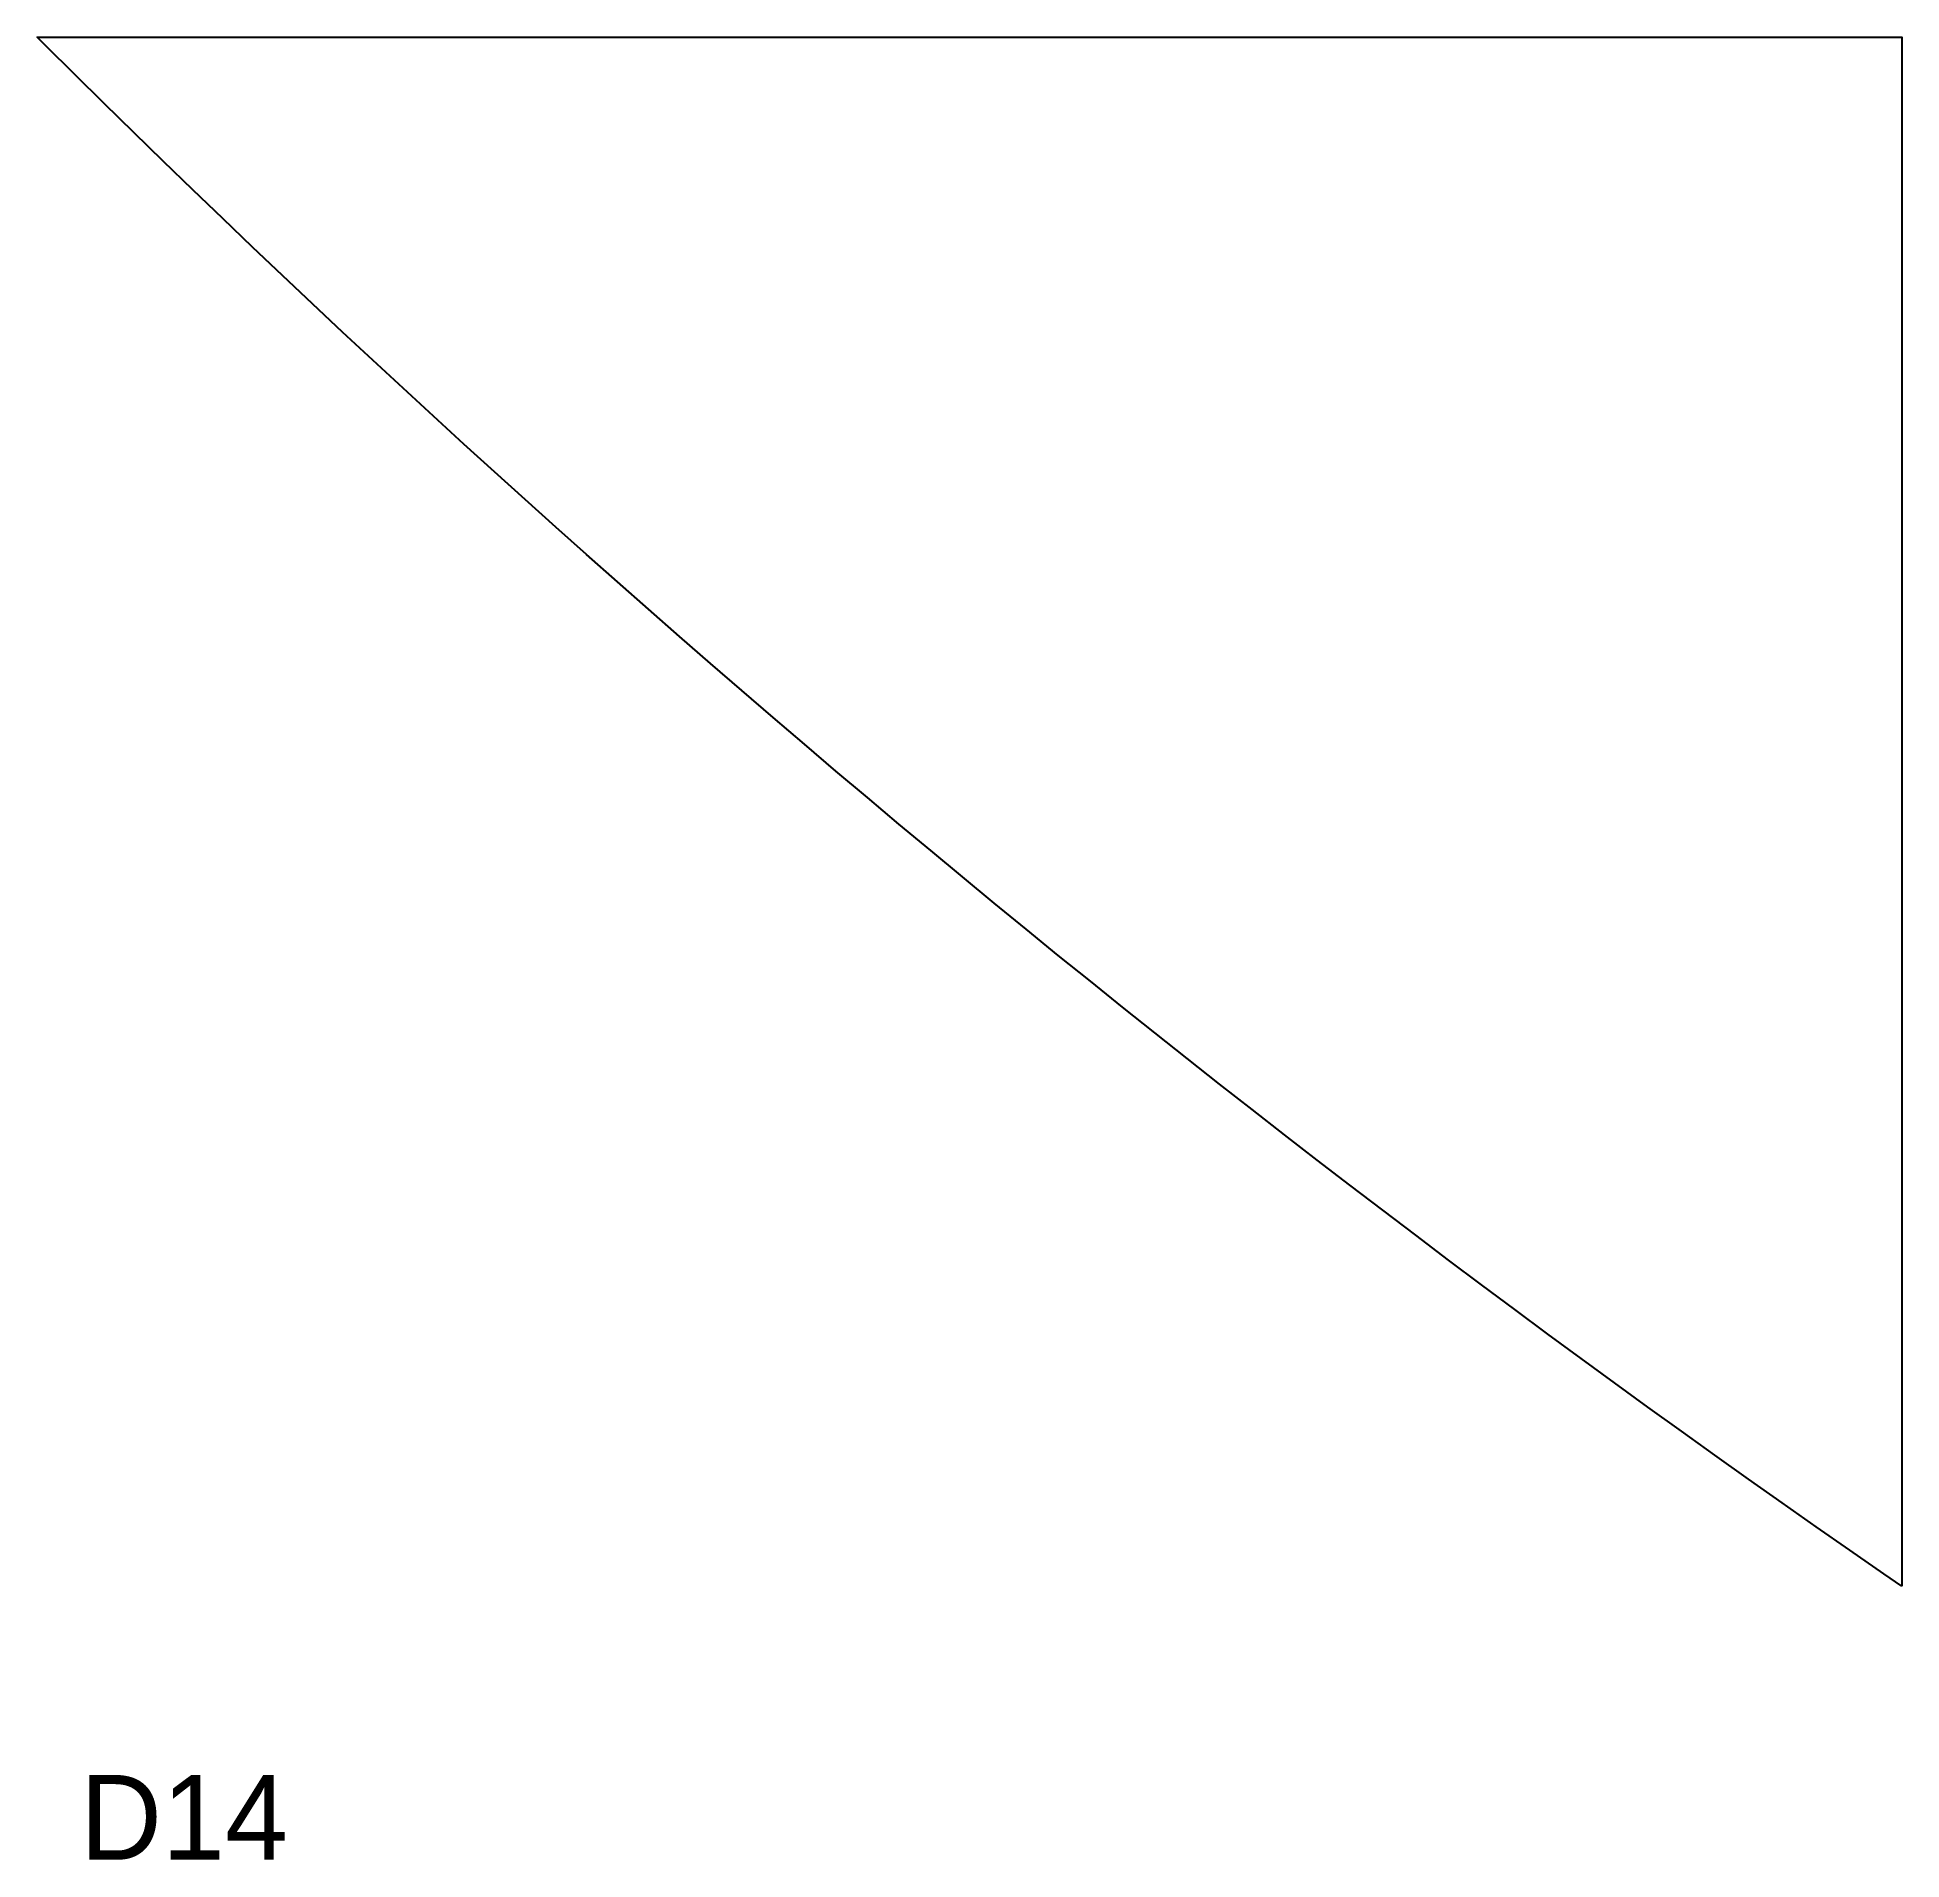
# Model space of a CAD drawing. Header units: millimetres. Extents: x 20 to 900, y 40 to 900.
import ezdxf

# ---------------------------------------------------------------- set-up
doc = ezdxf.new("R2010")
doc.units = ezdxf.units.MM
doc.layers.add('CUT', color=1, linetype='Continuous')
doc.layers.add('ID', color=3, linetype='Continuous')

msp = doc.modelspace()

# ---------------------------------------------------------------- linework, layer by layer
at = {"layer": 'CUT'}
msp.add_lwpolyline([(900, 169.09), (891.56, 174.9), (875.54, 186), (859.56, 197.14), (843.62, 208.34), (827.71, 219.58), (811.83, 230.87), (795.99, 242.21), (780.18, 253.6), (764.41, 265.03), (748.68, 276.52), (732.97, 288.05), (717.31, 299.63), (701.68, 311.26), (686.09, 322.94), (670.53, 334.66), (655, 346.44), (639.52, 358.26), (624.07, 370.12), (608.66, 382.04), (593.28, 394), (577.94, 406.01), (562.64, 418.07), (547.37, 430.17), (532.14, 442.32), (516.95, 454.52), (501.8, 466.76), (486.68, 479.05), (471.6, 491.38), (456.56, 503.77), (441.56, 516.19), (426.6, 528.67), (411.67, 541.19), (396.78, 553.75), (381.93, 566.36), (367.12, 579.02), (352.35, 591.72), (337.62, 604.47), (322.93, 617.26), (308.27, 630.1), (293.66, 642.98), (279.09, 655.91), (264.55, 668.88), (250.06, 681.9), (235.6, 694.96), (221.19, 708.07), (206.81, 721.21), (192.48, 734.41), (178.18, 747.65), (163.93, 760.93), (149.72, 774.25), (135.55, 787.62), (121.42, 801.03), (107.33, 814.49), (93.28, 827.98), (79.28, 841.53), (65.31, 855.11), (51.39, 868.74), (37.51, 882.41), (23.67, 896.12), (19.77, 900), (900, 900), (900, 169.09)], close=True, dxfattribs=at)

# ---------------------------------------------------------------- texts
at = {"layer": 'ID'}
msp.add_text('D14', height=40, dxfattribs=at).set_placement((40, 40))

doc.saveas('drawing.dxf')
